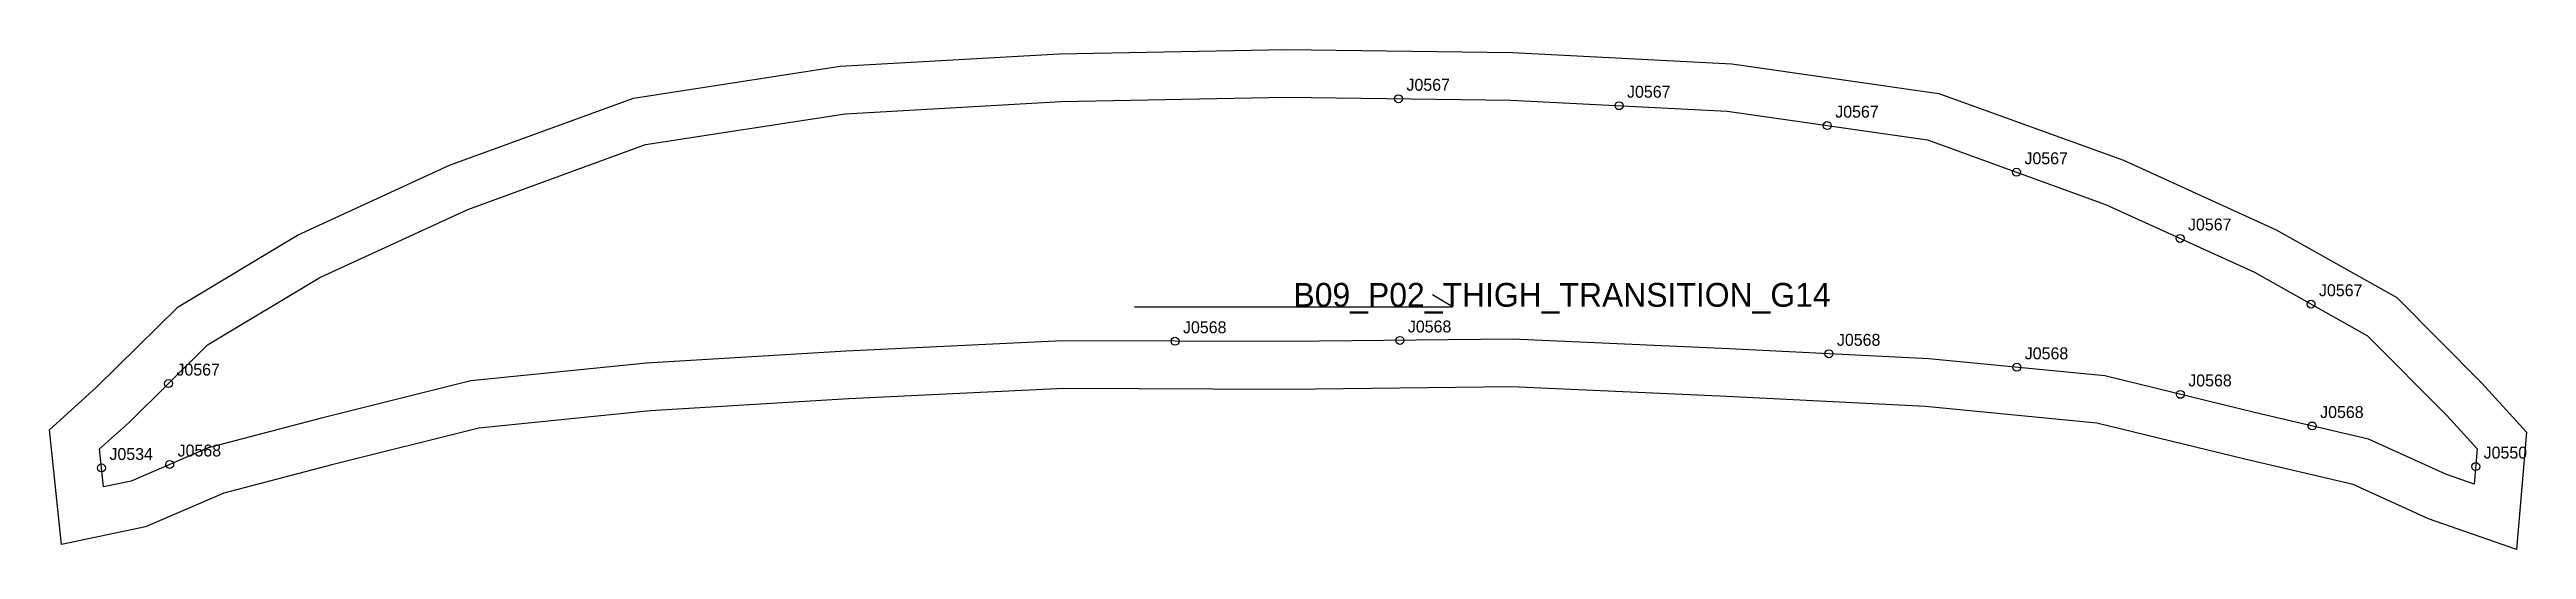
# Model space of a CAD drawing. Header units: millimetres. Extents: x -13 to 610, y -25 to 100.
import ezdxf

# ---------------------------------------------------------------- set-up
doc = ezdxf.new("R2010")
doc.units = ezdxf.units.MM
for name, color, linetype in [('CUT', 1, 'Continuous'), ('GRAIN', 3, 'Continuous'), ('LABEL', 7, 'Continuous'), ('NOTCH', 2, 'Continuous'), ('SEW', 5, 'Continuous')]:
    doc.layers.add(name, color=color, linetype=linetype)

msp = doc.modelspace()

# ---------------------------------------------------------------- linework, layer by layer
at = {"layer": 'CUT'}
msp.add_lwpolyline([(-12.57, 4.83), (-0.72, 15.5), (19.79, 35.69), (49.82, 53.7), (88.05, 71.3), (134.31, 88.21), (186.29, 96.21), (241.47, 99.31), (298.42, 100.39), (355.4, 99.69), (410.59, 96.84), (462.68, 89.39), (509.13, 72.58), (547.48, 55.11), (577.82, 38.05), (599.2, 16.58), (610.45, 4.2), (607.96, -25.25), (585.84, -17.54), (566.82, -8.93), (539.64, -2.59), (502.35, 6.52), (459.28, 10.7), (409.3, 13.21), (355.17, 15.61), (298.85, 14.98), (242.52, 15.2), (188.44, 12.61), (138.51, 9.59), (95.45, 5.27), (58.47, -3.96), (31.26, -11.1), (11.61, -19.56), (-9.57, -24.01), (-12.57, 4.83)], close=True, dxfattribs=at)
at = {"layer": 'GRAIN'}
for p, q in [((340.32, 35.74), (335.32, 38.74)), ((260.32, 35.74), (340.32, 35.74))]:
    msp.add_line(p, q, dxfattribs=at)
at = {"layer": 'NOTCH'}
for centre in [(326.74, 88.04), (382.22, 86.29), (434.59, 81.28), (482.18, 69.57), (523.32, 52.93), (556.26, 36.4), (270.53, 27.09), (327.09, 27.29), (435.01, 23.93), (482.26, 20.53), (17.35, 16.45), (523.39, 13.73), (556.56, 5.78), (0.5, -4.77), (17.65, -3.89), (597.68, -4.41)]:
    msp.add_circle(centre, 1, dxfattribs=at)
at = {"layer": 'SEW'}
msp.add_lwpolyline([(0, 0), (7.51, 6.76), (27.19, 26.14), (55.43, 43.07), (92.63, 60.19), (137.31, 76.53), (187.54, 84.26), (241.92, 87.32), (298.46, 88.39), (355.02, 87.69), (409.43, 84.88), (459.76, 77.68), (504.6, 61.46), (542.04, 44.4), (570.49, 28.4), (590.51, 8.3), (598.05, 0), (597.3, -8.82), (590.3, -6.38), (570.7, 2.49), (542.42, 9.08), (504.36, 18.38), (460.16, 22.67), (409.87, 25.19), (355.37, 27.61), (298.81, 26.98), (242.25, 27.2), (187.79, 24.59), (137.55, 21.56), (93.39, 17.13), (55.49, 7.67), (27.34, 0.28), (7.96, -8.07), (0.99, -9.53)], close=True, dxfattribs=at)

# ---------------------------------------------------------------- texts
at = {"layer": 'LABEL'}
for s, height, p in [('J0567', 3, (328.74, 90.04)), ('J0567', 3, (384.22, 88.29)), ('J0567', 3, (436.59, 83.28)), ('J0567', 3, (484.18, 71.57)), ('J0567', 3, (525.32, 54.93)), ('B09_P02_THIGH_TRANSITION_G14', 6, (300.32, 35.74)), ('J0567', 3, (558.26, 38.4)), ('J0568', 3, (272.53, 29.09)), ('J0568', 3, (329.09, 29.29)), ('J0568', 3, (437.01, 25.93)), ('J0568', 3, (484.26, 22.53)), ('J0567', 3, (19.35, 18.45)), ('J0568', 3, (525.39, 15.73)), ('J0568', 3, (558.56, 7.78)), ('J0534', 3, (2.5, -2.77)), ('J0568', 3, (19.65, -1.89)), ('J0550', 3, (599.68, -2.41))]:
    msp.add_text(s, height=height, dxfattribs=at).set_placement(p)

doc.saveas('drawing.dxf')
